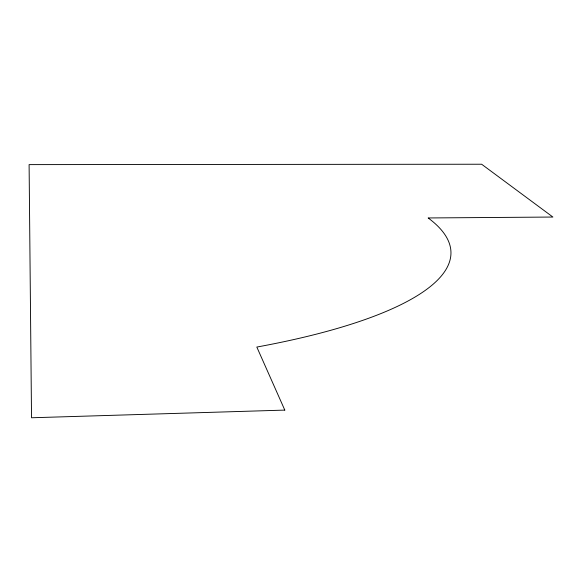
<?xml version="1.0" encoding="UTF-8"?>
<svg xmlns="http://www.w3.org/2000/svg" width="582" height="582" viewBox="0 0 582 582"><rect width="100%" height="100%" fill="white"/><g stroke="black" fill="none" stroke-linecap="round" stroke-linejoin="round"><path stroke-width="0.87" d="M284.802 410.099L31.53 417.767L29.1 164.619L481.634 164.233L552.9 217.042L428.141 217.959A449.937 111.795 -0.7 0 1 256.822 347.054L284.802 410.099"/></g></svg>
